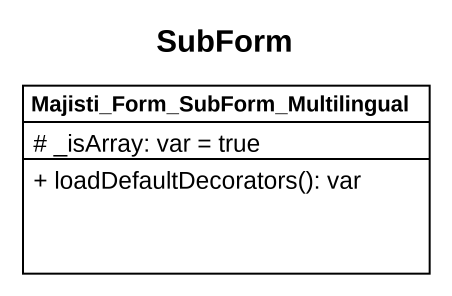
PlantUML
@startuml
title SubForm
hide circle
hide empty members
skinparam classAttributeIconSize 0
class "Majisti_Form_SubForm_Multilingual" as Majisti_Form_SubForm {
  # _isArray: var = true
  + loadDefaultDecorators(): var
}
@enduml
